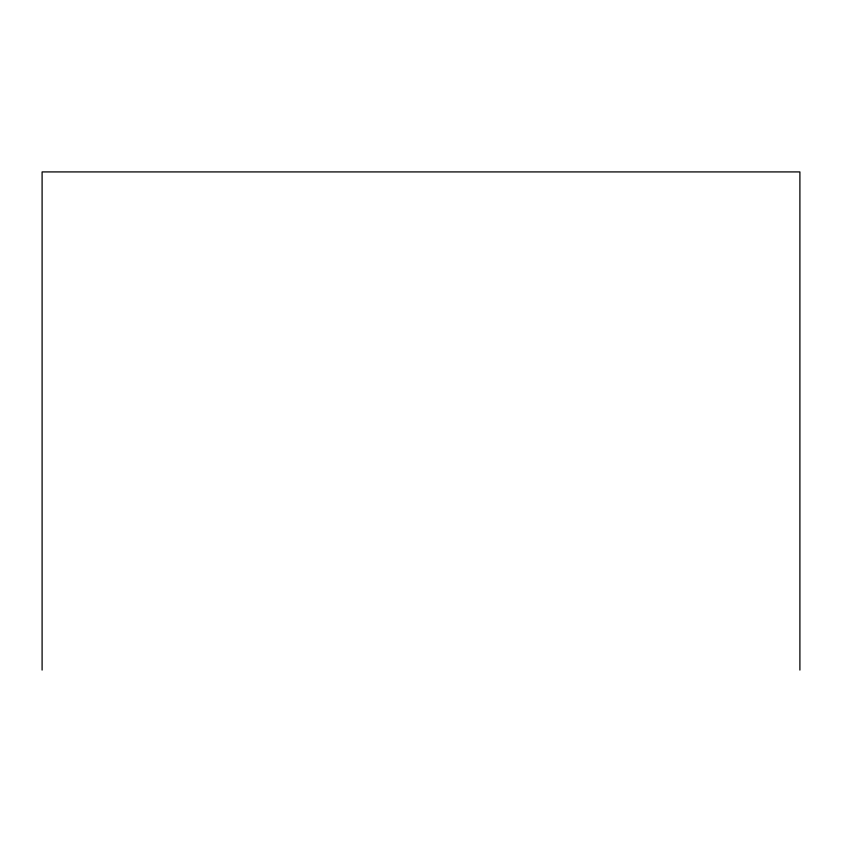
<?xml version="1.0" encoding="UTF-8"?>
<svg xmlns="http://www.w3.org/2000/svg" width="842" height="842" viewBox="0 0 842 842"><rect width="100%" height="100%" fill="white"/><g stroke="black" fill="none" stroke-linecap="round" stroke-linejoin="round"><path stroke-width="1.26" d="M799.9 670.085L799.9 171.915L42.1 171.915L42.1 670.085"/></g></svg>
